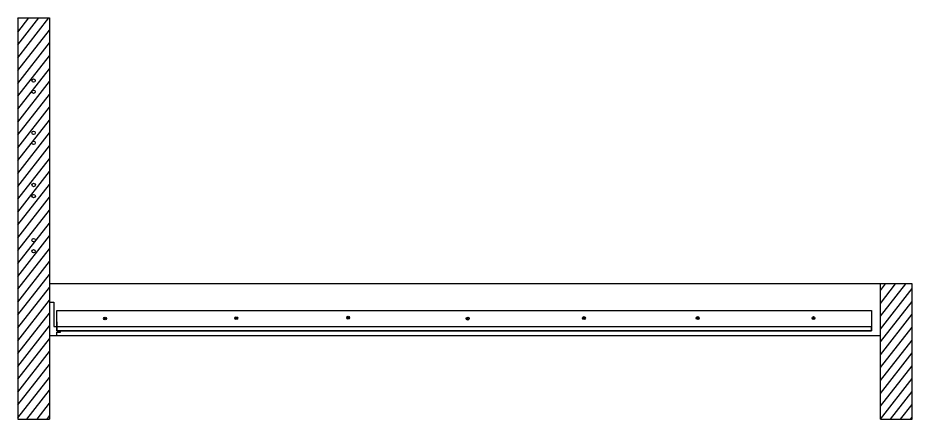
# Model space of a CAD drawing. Header units: millimetres. Extents: x -383 to 2872, y 639 to 2489.
# Drawn here: x 2331.8 to 2543.7, y 1100.1 to 1195.1 of the extents above; entities that cross this region are included whole.
import ezdxf

# ---------------------------------------------------------------- set-up
doc = ezdxf.new("R2010")
doc.units = ezdxf.units.MM
doc.layers.add('Chiodi', color=1, linetype='Continuous')
doc.layers.add('struttura', color=7, linetype='Continuous')
pattern_1 = [(52, (1989.3733, 1335.1335), (-1.47752, 1.154365), [])]

msp = doc.modelspace()

# ---------------------------------------------------------------- hatches: boundary and pattern name
h = msp.add_hatch()
h.set_pattern_fill('ANSI31', color=256, scale=15, angle=7)
h.set_pattern_definition(pattern_1)
h.paths.add_polyline_path([(2339.28, 1195.06), (2331.79, 1195.06), (2331.79, 1100.06), (2339.28, 1100.06)])
h = msp.add_hatch()
h.set_pattern_fill('ANSI31', color=256, scale=15, angle=7)
h.set_pattern_definition(pattern_1)
h.paths.add_polyline_path([(2543.68, 1132.06), (2536.19, 1132.06), (2536.19, 1100.06), (2543.68, 1100.06)])

# ---------------------------------------------------------------- linework, layer by layer
at = {"layer": 'Chiodi'}
for p, q in [((2339.28, 1127.77), (2340.27, 1127.77)), ((2340.27, 1127.77), (2340.27, 1121.99)), ((2352.31, 1123.92), (2352.35, 1123.97)), ((2352.4, 1123.84), (2352.31, 1123.92)), ((2352.33, 1123.77), (2352.4, 1123.84)), ((2352.38, 1123.72), (2352.33, 1123.77)), ((2352.35, 1123.97), (2352.44, 1123.89)), ((2352.45, 1123.8), (2352.38, 1123.72)), ((2352.44, 1123.89), (2352.51, 1123.97)), ((2352.51, 1123.74), (2352.45, 1123.8)), ((2352.55, 1123.93), (2352.49, 1123.85)), ((2352.49, 1123.85), (2352.56, 1123.79)), ((2352.51, 1123.97), (2352.55, 1123.93)), ((2352.56, 1123.79), (2352.51, 1123.74)), ((2383.41, 1124), (2383.45, 1124.05)), ((2383.5, 1123.93), (2383.41, 1124)), ((2383.43, 1123.85), (2383.5, 1123.93)), ((2383.48, 1123.81), (2383.43, 1123.85)), ((2383.45, 1124.05), (2383.54, 1123.97)), ((2383.55, 1123.89), (2383.48, 1123.81)), ((2383.54, 1123.97), (2383.61, 1124.05)), ((2383.62, 1123.83), (2383.55, 1123.89)), ((2383.66, 1124.01), (2383.59, 1123.93)), ((2383.59, 1123.93), (2383.66, 1123.88)), ((2383.61, 1124.05), (2383.66, 1124.01)), ((2383.66, 1123.88), (2383.62, 1123.83)), ((2409.92, 1124.11), (2409.96, 1124.16)), ((2410.01, 1124.03), (2409.92, 1124.11)), ((2409.94, 1123.96), (2410.01, 1124.03)), ((2409.99, 1123.92), (2409.94, 1123.96)), ((2409.96, 1124.16), (2410.05, 1124.08)), ((2410.06, 1123.99), (2409.99, 1123.92)), ((2410.05, 1124.08), (2410.12, 1124.16)), ((2410.13, 1123.93), (2410.06, 1123.99)), ((2410.17, 1124.12), (2410.1, 1124.04)), ((2410.1, 1124.04), (2410.17, 1123.98)), ((2410.12, 1124.16), (2410.17, 1124.12)), ((2410.17, 1123.98), (2410.13, 1123.93)), ((2438.24, 1123.9), (2438.28, 1123.95)), ((2438.33, 1123.83), (2438.24, 1123.9)), ((2438.26, 1123.75), (2438.33, 1123.83)), ((2438.31, 1123.71), (2438.26, 1123.75)), ((2438.28, 1123.95), (2438.37, 1123.87)), ((2438.38, 1123.79), (2438.31, 1123.71)), ((2438.37, 1123.87), (2438.44, 1123.95)), ((2438.45, 1123.73), (2438.38, 1123.79)), ((2438.49, 1123.91), (2438.42, 1123.83)), ((2438.42, 1123.83), (2438.49, 1123.77)), ((2438.44, 1123.95), (2438.49, 1123.91)), ((2438.49, 1123.77), (2438.45, 1123.73)), ((2465.81, 1124.01), (2465.85, 1124.06)), ((2465.9, 1123.94), (2465.81, 1124.01)), ((2465.83, 1123.86), (2465.9, 1123.94)), ((2465.88, 1123.82), (2465.83, 1123.86)), ((2465.85, 1124.06), (2465.94, 1123.98)), ((2465.94, 1123.89), (2465.88, 1123.82)), ((2465.94, 1123.98), (2466.01, 1124.06)), ((2466.01, 1123.84), (2465.94, 1123.89)), ((2466.05, 1124.02), (2465.99, 1123.94)), ((2465.99, 1123.94), (2466.05, 1123.88)), ((2466.01, 1124.06), (2466.05, 1124.02)), ((2466.05, 1123.88), (2466.01, 1123.84)), ((2492.75, 1124.01), (2492.79, 1124.06)), ((2492.84, 1123.94), (2492.75, 1124.01)), ((2492.77, 1123.86), (2492.84, 1123.94)), ((2492.82, 1123.82), (2492.77, 1123.86)), ((2492.79, 1124.06), (2492.88, 1123.99)), ((2492.88, 1123.9), (2492.82, 1123.82)), ((2492.88, 1123.99), (2492.94, 1124.06)), ((2492.95, 1123.84), (2492.88, 1123.9)), ((2492.99, 1124.02), (2492.93, 1123.94)), ((2492.93, 1123.94), (2492.99, 1123.89)), ((2492.94, 1124.06), (2492.99, 1124.02)), ((2492.99, 1123.89), (2492.95, 1123.84)), ((2520.18, 1124.01), (2520.22, 1124.06)), ((2520.27, 1123.94), (2520.18, 1124.01)), ((2520.2, 1123.86), (2520.27, 1123.94)), ((2520.25, 1123.82), (2520.2, 1123.86)), ((2520.22, 1124.06), (2520.31, 1123.99)), ((2520.32, 1123.9), (2520.25, 1123.82)), ((2520.31, 1123.99), (2520.38, 1124.06)), ((2520.39, 1123.84), (2520.32, 1123.9)), ((2520.43, 1124.02), (2520.36, 1123.94)), ((2520.36, 1123.94), (2520.43, 1123.89)), ((2520.38, 1124.06), (2520.43, 1124.02)), ((2520.43, 1123.89), (2520.39, 1123.84)), ((2340.27, 1121.99), (2340.99, 1121.99)), ((2341.86, 1120.64), (2341.86, 1120.94)), ((2340.99, 1119.85), (2340.99, 1120.64)), ((2340.99, 1120.64), (2341.86, 1120.64))]:
    msp.add_line(p, q, dxfattribs=at)
for centre, radius in [((2335.52, 1180.22), 0.401), ((2335.52, 1177.58), 0.401), ((2335.52, 1167.84), 0.401), ((2335.51, 1165.47), 0.401), ((2335.53, 1155.49), 0.401), ((2335.53, 1152.86), 0.401), ((2335.52, 1142.43), 0.401), ((2335.52, 1139.79), 0.401), ((2352.44, 1123.87), 0.341), ((2383.54, 1123.96), 0.341), ((2410.05, 1124.07), 0.341), ((2438.37, 1123.86), 0.341), ((2465.93, 1123.97), 0.341), ((2492.87, 1123.97), 0.341), ((2520.31, 1123.97), 0.341)]:
    msp.add_circle(centre, radius, dxfattribs=at)
at = {"layer": 'struttura'}
for p, q in [((2331.79, 1195.06), (2331.79, 1100.06)), ((2331.79, 1195.06), (2339.28, 1195.06)), ((2339.28, 1195.06), (2339.28, 1100.06)), ((2543.68, 1132.06), (2339.28, 1132.06)), ((2536.19, 1100.06), (2536.19, 1132.06)), ((2543.68, 1100.06), (2543.68, 1132.06)), ((2340.99, 1123.09), (2340.99, 1120.94)), ((2339.28, 1119.85), (2536.19, 1119.85)), ((2331.79, 1100.06), (2339.28, 1100.06)), ((2536.19, 1100.06), (2543.68, 1100.06))]:
    msp.add_line(p, q, dxfattribs=at)
for points in [[(2340.99, 1125.79), (2534.09, 1125.79), (2534.09, 1120.94), (2340.99, 1120.94)], [(2340.99, 1120.94), (2534.09, 1120.94), (2534.09, 1121.91), (2340.99, 1121.91)]]:
    msp.add_lwpolyline(points, close=True, dxfattribs=at)

doc.saveas('drawing.dxf')
